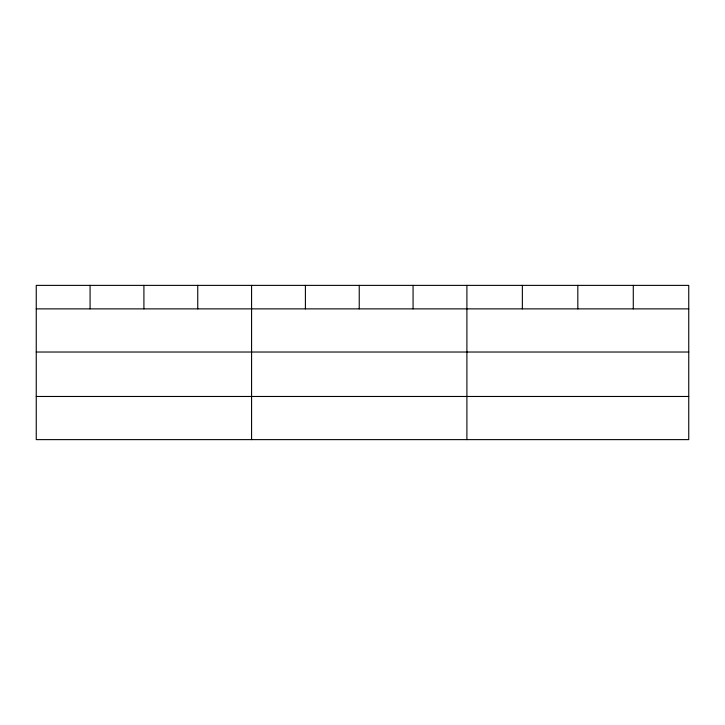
<?xml version="1.0" encoding="UTF-8"?>
<svg xmlns="http://www.w3.org/2000/svg" width="725" height="725" viewBox="0 0 725 725"><rect width="100%" height="100%" fill="white"/><g stroke="black" fill="none" stroke-linecap="round" stroke-linejoin="round"><path stroke-width="1.09" d="M688.75 352.024L688.75 285.378L36.25 285.378L36.25 439.622L688.75 439.622L688.75 352.024L36.25 352.024M36.25 308.877L688.75 308.877M36.25 396.475L688.75 396.475M633.287 285.378L633.287 308.877M577.825 285.378L577.825 308.877M522.362 285.378L522.362 308.877M466.9 285.378L466.9 439.622M413.069 285.378L413.069 308.877M359.237 285.378L359.237 308.877M305.406 285.378L305.406 308.877M251.575 285.378L251.575 439.622M197.744 285.378L197.744 308.877M143.913 285.378L143.913 308.877M90.081 285.378L90.081 308.877"/></g></svg>
